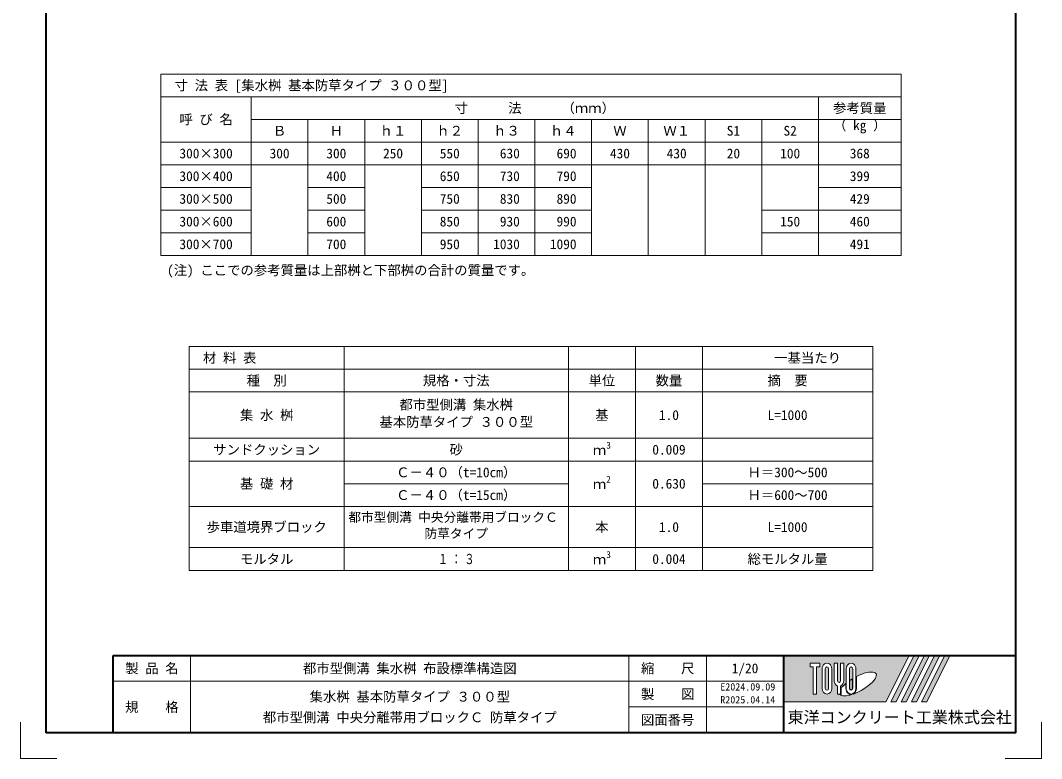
# Model space of a CAD drawing. Units: millimetres at full size; details may follow other scales. Extents: x 77586 to 117720, y -503 to 5664.
# Drawn here: x 82133 to 86093, y -363 to 2499 of the extents above; entities that cross this region are included whole.
import ezdxf
from ezdxf.enums import TextEntityAlignment as Align

# ---------------------------------------------------------------- set-up
doc = ezdxf.new("R2010")
doc.units = ezdxf.units.MM
doc.header["$LTSCALE"] = 40
for name, color, linetype, lineweight in [('Defpoints_3', 8, 'Continuous', 0), ('図枠', 7, 'Continuous', 5), ('寸法・材料表', 7, 'Continuous', 13)]:
    doc.layers.add(name, color=color, linetype=linetype, lineweight=lineweight)
doc.styles.add('ＭＳ ゴシック', font='')
doc.styles.add('ＭＳ Ｐゴシック', font='')
doc.styles.get('ＭＳ ゴシック').set_extended_font_data('MS Gothic')
doc.styles.get('ＭＳ Ｐゴシック').set_extended_font_data('MS PGothic')

msp = doc.modelspace()

# ---------------------------------------------------------------- hatches: boundary and pattern name
at = {"layer": '図枠'}
h = msp.add_hatch(color=256, dxfattribs=at)
h.paths.add_polyline_path([(85092.67, 36.79), (85092.67, -143.21), (85488.67, -143.21), (85578.67, 36.79)])
edge = h.paths.add_edge_path(flags=16)
edge.add_ellipse((85380.19, -74.01), major_axis=(70.52378, 39.47493), ratio=0.3471473354720696, start_angle=-144.31121600980623, end_angle=72.18990336618651, ccw=False)
edge.add_ellipse((85354.07, -91.06), major_axis=(-0, 24), ratio=0.8463541666666666, start_angle=-160.70345628558076, end_angle=-90.00000000004842)
edge.add_line((85374.39, -91.06), (85374.39, -45.31))
edge = h.paths.add_edge_path(flags=16)
edge.add_ellipse((85354.07, -15.36), major_axis=(-0, 22.15385), ratio=0.8463541725441261, start_angle=-90.00000000002018, end_angle=89.9999999999805, ccw=False)
edge.add_line((85372.82, -15.36), (85372.82, -91.06))
edge.add_ellipse((85354.07, -91.06), major_axis=(-0, 22.15385), ratio=0.8463541725441261, start_angle=90.00000000001455, end_angle=-89.99999999998585, ccw=False)
edge.add_line((85335.32, -91.06), (85335.32, -15.36))
edge = h.paths.add_edge_path(flags=16)
edge.add_line((85360.32, -15.36), (85360.32, -91.06))
edge.add_ellipse((85354.07, -91.06), major_axis=(-0, 7.38462), ratio=0.8463542107476151, start_angle=90.00000000001086, end_angle=-89.99999999998937, ccw=False)
edge.add_line((85347.82, -91.06), (85347.82, -15.36))
edge.add_ellipse((85354.07, -15.36), major_axis=(-0, 7.38462), ratio=0.8463542107476151, start_angle=-90.00000000009112, end_angle=89.99999999990871, ccw=False)
edge = h.paths.add_edge_path(flags=16)
edge.add_line((85358.76, -54.05), (85358.76, -91.06))
edge.add_ellipse((85354.07, -91.06), major_axis=(0, 5.53846), ratio=0.8463540961371586, start_angle=90.00000000016496, end_angle=-89.99999999983459, ccw=False)
edge.add_line((85349.39, -91.06), (85349.39, -60.11))
edge.add_ellipse((85380.19, -74.01), major_axis=(70.52378, 39.47493), ratio=0.34714733547206955, start_angle=107.79174171423011, end_angle=126.47131871371059, ccw=False)
edge = h.paths.add_edge_path(flags=16)
edge.add_line((85325.95, 6.79), (85325.95, -61.06))
edge.add_ellipse((85307.2, -61.06), major_axis=(0, 22.15385), ratio=0.8463541725441261, start_angle=-163.34116638240334, end_angle=-89.99999999998118, ccw=False)
edge.add_line((85313.45, -81.94), (85313.45, -113.21))
edge.add_line((85313.45, -113.21), (85300.95, -113.21))
edge.add_line((85300.95, -113.21), (85300.95, -81.94))
edge.add_ellipse((85307.2, -61.06), major_axis=(-0, 22.15385), ratio=0.8463541725441261, start_angle=89.9999999999805, end_angle=163.34116638240332, ccw=False)
edge.add_line((85288.45, -61.06), (85288.45, 6.79))
edge.add_line((85288.45, 6.79), (85300.95, 6.79))
edge.add_line((85300.95, 6.79), (85300.95, -61.06))
edge.add_ellipse((85307.2, -61.06), major_axis=(-0, 7.38462), ratio=0.8463542107476151, start_angle=90.00000000002173, end_angle=-89.9999999999788)
edge.add_line((85313.45, -61.06), (85313.45, 6.79))
edge.add_line((85313.45, 6.79), (85325.95, 6.79))
edge = h.paths.add_edge_path(flags=16)
edge.add_line((85333.76, -71.95), (85333.76, -91.06))
edge.add_ellipse((85354.07, -91.06), major_axis=(-0, 24), ratio=0.8463541666666666, start_angle=90.00000000001333, end_angle=-171.54427005147966)
edge.add_ellipse((85380.19, -74.01), major_axis=(70.52378, 39.47493), ratio=0.3471473354720695, start_angle=-178.6495357247113, end_angle=-148.2924421302249, ccw=False)
edge.add_line((85310.76, -115.06), (85315.01, -115.06))
edge.add_line((85315.01, -115.06), (85315.01, -91.65))
edge.add_ellipse((85380.19, -74.01), major_axis=(70.52378, 39.47493), ratio=0.3471473354720696, start_angle=148.21912047118397, end_angle=165.90812170313075, ccw=False)
edge = h.paths.add_edge_path(flags=16)
edge.add_ellipse((85260.32, -15.36), major_axis=(-0, 22.15385), ratio=0.8463541725441261, start_angle=-89.99999999998226, end_angle=90.00000000001808, ccw=False)
edge.add_line((85279.07, -15.36), (85279.07, -91.06))
edge.add_ellipse((85260.32, -91.06), major_axis=(-0, 22.15385), ratio=0.8463541725441261, start_angle=89.99999999997681, end_angle=-90.00000000002365, ccw=False)
edge.add_line((85241.57, -91.06), (85241.57, -15.36))
edge = h.paths.add_edge_path(flags=16)
edge.add_line((85266.57, -15.36), (85266.57, -91.06))
edge.add_ellipse((85260.32, -91.06), major_axis=(-0, 7.38462), ratio=0.8463542107476151, start_angle=90.00000000001086, end_angle=-89.99999999998937, ccw=False)
edge.add_line((85254.07, -91.06), (85254.07, -15.36))
edge.add_ellipse((85260.32, -15.36), major_axis=(-0, 7.38462), ratio=0.8463542107476151, start_angle=-90.00000000009112, end_angle=89.99999999990871, ccw=False)
h.paths.add_polyline_path([(85232.2, 6.79), (85232.2, -7.98), (85219.7, -7.98), (85219.7, -113.21), (85207.2, -113.21), (85207.2, -7.98), (85194.7, -7.98), (85194.7, 6.79)], flags=16)
for points in [[(85508.47, -143.21), (85528.27, -143.21), (85618.27, 36.79), (85598.47, 36.79)], [(85657.87, 36.79), (85638.07, 36.79), (85548.07, -143.21), (85567.87, -143.21)], [(85697.47, 36.79), (85677.67, 36.79), (85587.67, -143.21), (85607.47, -143.21)], [(85737.07, 36.79), (85717.27, 36.79), (85627.27, -143.21), (85647.07, -143.21)]]:
    msp.add_hatch(color=256, dxfattribs=at).paths.add_polyline_path(points)

# ---------------------------------------------------------------- linework, layer by layer
at = {"layer": 'Defpoints_3'}
for p, q in [((82677.67, 2291.05), (85547.67, 2291.05)), ((82677.67, 2291.05), (82677.67, 2203.05)), ((85547.67, 2291.05), (85547.67, 2203.05)), ((85227.67, 2115.05), (85547.67, 2115.05)), ((83027.67, 1939.05), (83247.67, 1939.05)), ((83467.67, 1939.05), (83687.67, 1939.05)), ((84347.67, 1939.05), (85227.67, 1939.05)), ((85007.67, 1675.05), (85227.67, 1675.05)), ((82787.67, 1234.58), (85437.67, 1234.58)), ((82787.67, 1234.58), (82787.67, 1146.58)), ((83387.67, 1234.58), (83387.67, 1146.58)), ((84257.67, 1234.58), (84257.67, 1146.58)), ((84517.67, 1234.58), (84517.67, 1146.58)), ((84777.67, 1234.58), (84777.67, 1146.58)), ((85437.67, 1234.58), (85437.67, 1146.58))]:
    msp.add_line(p, q, dxfattribs=at)
at = {"layer": 'Defpoints_3', "color": 1, "lineweight": 13}
for p, q in [((82132.67, -221.79), (82132.67, -363.21)), ((86092.67, -221.79), (86092.67, -363.21)), ((82132.67, -363.21), (82274.09, -363.21)), ((86092.67, -363.21), (85951.25, -363.21))]:
    msp.add_line(p, q, dxfattribs=at)
at = {"layer": '図枠', "lineweight": 40}
for p, q in [((82232.67, -263.21), (82232.67, 5236.79)), ((85992.67, -263.21), (85992.67, 5236.79)), ((82492.67, 36.79), (85992.67, 36.79)), ((82492.67, -263.21), (82492.67, 36.79)), ((85092.67, -263.21), (85092.67, 36.79)), ((85992.67, -263.21), (82232.67, -263.21))]:
    msp.add_line(p, q, dxfattribs=at)
at = {"layer": '図枠', "lineweight": 13}
for p, q in [((82792.67, -263.21), (82792.67, 36.79)), ((84492.67, -263.21), (84492.67, 36.79)), ((84792.67, -263.21), (84792.67, 36.79)), ((82492.67, -63.21), (85092.67, -63.21)), ((84492.67, -163.21), (85092.67, -163.21))]:
    msp.add_line(p, q, dxfattribs=at)
at = {"layer": '図枠'}
for p, q in [((85092.67, 36.79), (85578.67, 36.79)), ((85194.7, 6.79), (85194.7, -7.98)), ((85194.7, 6.79), (85232.2, 6.79)), ((85232.2, 6.79), (85232.2, -7.98)), ((85288.45, 6.79), (85300.95, 6.79)), ((85288.45, -61.06), (85288.45, 6.79)), ((85300.95, 6.79), (85300.95, -61.06)), ((85313.45, 6.79), (85325.95, 6.79)), ((85313.45, -61.06), (85313.45, 6.79)), ((85325.95, 6.79), (85325.95, -61.06)), ((85578.67, 36.79), (85488.67, -143.21)), ((85598.47, 36.79), (85508.47, -143.21)), ((85618.27, 36.79), (85528.27, -143.21)), ((85638.07, 36.79), (85548.07, -143.21)), ((85657.87, 36.79), (85567.87, -143.21)), ((85677.67, 36.79), (85587.67, -143.21)), ((85598.47, 36.79), (85618.27, 36.79)), ((85697.47, 36.79), (85607.47, -143.21)), ((85717.27, 36.79), (85627.27, -143.21)), ((85638.07, 36.79), (85657.87, 36.79)), ((85737.07, 36.79), (85647.07, -143.21)), ((85677.67, 36.79), (85697.47, 36.79)), ((85717.27, 36.79), (85737.07, 36.79)), ((85207.2, -7.98), (85194.7, -7.98)), ((85207.2, -7.98), (85207.2, -113.21)), ((85219.7, -7.98), (85219.7, -113.21)), ((85232.2, -7.98), (85219.7, -7.98)), ((85241.57, -15.36), (85241.57, -91.06)), ((85254.07, -91.06), (85254.07, -15.36)), ((85266.57, -15.36), (85266.57, -91.06)), ((85279.07, -91.06), (85279.07, -15.36)), ((85335.32, -15.36), (85335.32, -91.06)), ((85347.82, -91.06), (85347.82, -15.36)), ((85360.32, -15.36), (85360.32, -91.06)), ((85372.82, -91.06), (85372.82, -15.36)), ((85333.76, -71.95), (85333.76, -91.06)), ((85349.39, -91.06), (85349.39, -60.11)), ((85358.76, -54.05), (85358.76, -91.06)), ((85374.39, -91.06), (85374.39, -45.31)), ((85219.7, -113.21), (85207.2, -113.21)), ((85300.95, -81.94), (85300.95, -113.21)), ((85313.45, -113.21), (85300.95, -113.21)), ((85310.76, -115.06), (85315.01, -115.06)), ((85313.45, -81.94), (85313.45, -113.21)), ((85315.01, -91.65), (85315.01, -115.06)), ((85092.67, -143.21), (85488.67, -143.21)), ((85508.47, -143.21), (85528.27, -143.21)), ((85548.07, -143.21), (85567.87, -143.21)), ((85587.67, -143.21), (85607.47, -143.21)), ((85627.27, -143.21), (85647.07, -143.21))]:
    msp.add_line(p, q, dxfattribs=at)
for centre, major_axis, ratio, start_param, end_param in [((85260.32, -15.36), (-0, 22.15385), 0.846354, 4.712388980384952, 7.85398163397475), ((85354.07, -15.36), (-0, 22.15385), 0.846354, 4.712388980384393, 7.853981633974195), ((85260.32, -15.36), (-0, 7.38462), 0.846354, 4.712388980383344, 7.8539816339731345), ((85354.07, -15.36), (-0, 7.38462), 0.846354, 4.712388980383344, 7.8539816339731345), ((85380.19, -74.01), (70.52378, 39.47493), 0.347147, 4.262185332381641, 7.742916281338573), ((85307.2, -61.06), (-0, 22.15385), 0.846354, 1.5707963267946083, 2.8017557441351593), ((85307.2, -61.06), (-0, 7.38462), 0.846354, 1.5707963267952176, 4.712388980385003), ((85307.2, -61.06), (0, 22.15385), 0.846354, 3.4814295630444256, 4.712388980384968), ((85380.19, -74.01), (70.52378, 39.47493), 0.347147, 2.0815196641224314, 2.5155126073167264), ((85380.19, -74.01), (70.52378, 39.47493), 0.347147, 1.681740509797011, 1.8219833196615158), ((85260.32, -91.06), (-0, 22.15385), 0.846354, 1.5707963267945544, 4.712388980384341), ((85260.32, -91.06), (-0, 7.38462), 0.846354, 1.5707963267950569, 4.712388980384847), ((85380.19, -74.01), (70.52378, 39.47493), 0.347147, 3.209397509057131, 4.200445063285375), ((85354.07, -91.06), (-0, 24), 0.846354, 1.5707963267950935, 3.3154678663290893), ((85354.07, -91.06), (-0, 22.15385), 0.846354, 1.570796326795109, 4.712388980384899), ((85354.07, -91.06), (-0, 7.38462), 0.846354, 1.5707963267950569, 4.712388980384847), ((85354.07, -91.06), (0, 5.53846), 0.846354, 1.5707963267973335, 4.712388980387133), ((85354.07, -91.06), (-0, 24), 0.846354, 3.5338438000146613, 4.712388980383975)]:
    msp.add_ellipse(centre, major_axis=major_axis, ratio=ratio, start_param=start_param, end_param=end_param, dxfattribs=at)
at = {"layer": '寸法・材料表'}
for p, q in [((82677.67, 2203.05), (85547.67, 2203.05)), ((82677.67, 2203.05), (82677.67, 1587.05)), ((83027.67, 2203.05), (83027.67, 1587.05)), ((85227.67, 2203.05), (85227.67, 1587.05)), ((85547.67, 2203.05), (85547.67, 1587.05)), ((83027.67, 2115.05), (85227.67, 2115.05)), ((83247.67, 2115.05), (83247.67, 1587.05)), ((83467.67, 2115.05), (83467.67, 1587.05)), ((83687.67, 2115.05), (83687.67, 1587.05)), ((83907.67, 2115.05), (83907.67, 1587.05)), ((84127.67, 2115.05), (84127.67, 1587.05)), ((84347.67, 2115.05), (84347.67, 1587.05)), ((84567.67, 2115.05), (84567.67, 1587.05)), ((84787.67, 2115.05), (84787.67, 1587.05)), ((85007.67, 2115.05), (85007.67, 1587.05)), ((82677.67, 2027.05), (85547.67, 2027.05)), ((82677.67, 1939.05), (83027.67, 1939.05)), ((83247.67, 1939.05), (83467.67, 1939.05)), ((83687.67, 1939.05), (84347.67, 1939.05)), ((85227.67, 1939.05), (85547.67, 1939.05)), ((82677.67, 1851.05), (83027.67, 1851.05)), ((83247.67, 1851.05), (83467.67, 1851.05)), ((83687.67, 1851.05), (84347.67, 1851.05)), ((85227.67, 1851.05), (85547.67, 1851.05)), ((82677.67, 1763.05), (83027.67, 1763.05)), ((83247.67, 1763.05), (83467.67, 1763.05)), ((83687.67, 1763.05), (84347.67, 1763.05)), ((85007.67, 1763.05), (85547.67, 1763.05)), ((82677.67, 1675.05), (83027.67, 1675.05)), ((83247.67, 1675.05), (83467.67, 1675.05)), ((83687.67, 1675.05), (84347.67, 1675.05)), ((85227.67, 1675.05), (85547.67, 1675.05)), ((82677.67, 1587.05), (85547.67, 1587.05)), ((82787.67, 1146.58), (85437.67, 1146.58)), ((82787.67, 1146.58), (82787.67, 366.58)), ((83387.67, 1146.58), (83387.67, 366.58)), ((84257.67, 1146.58), (84257.67, 366.58)), ((84517.67, 1146.58), (84517.67, 366.58)), ((84777.67, 1146.58), (84777.67, 366.58)), ((85437.67, 1146.58), (85437.67, 366.58)), ((82787.67, 1058.58), (85437.67, 1058.58)), ((82787.67, 878.58), (85437.67, 878.58)), ((82787.67, 790.58), (85437.67, 790.58)), ((83387.67, 702.58), (84257.67, 702.58)), ((84777.67, 702.58), (85437.67, 702.58)), ((82787.67, 614.58), (85437.67, 614.58)), ((82787.67, 454.58), (85437.67, 454.58)), ((82787.67, 366.58), (85437.67, 366.58))]:
    msp.add_line(p, q, dxfattribs=at)

# ---------------------------------------------------------------- texts
at = {"layer": '図枠', "style": 'ＭＳ ゴシック'}
for s, height, p in [('製 品 名', 37.98, (82642.67, -13.21)), ('都市型側溝 集水桝 布設標準構造図', 37.98, (83642.67, -13.21)), ('縮\u3000\u3000尺', 37.98, (84642.67, -13.21)), ('1/20', 37.98, (84942.67, -13.21)), ('集水桝 基本防草タイプ ３００型', 37.98, (83642.67, -123.21)), ('製\u3000\u3000図', 37.98, (84642.67, -113.21)), ('規\u3000\u3000格', 37.98, (82642.67, -163.21)), ('都市型側溝 中央分離帯用ブロックＣ 防草タイプ', 37.98, (83642.67, -203.21)), ('図面番号', 37.98, (84642.67, -213.21)), ('東洋コンクリート工業株式会社', 45.57, (85542.67, -203.21))]:
    msp.add_text(s, height=height, dxfattribs=at).set_placement(p, align=Align.MIDDLE_CENTER)
for s, p in [('E2024.09.09', (84846.81, -70.84)), ('R2025.04.14', (84846.81, -120.84))]:
    msp.add_text(s, height=28.48, dxfattribs=at).set_placement(p, align=Align.TOP_LEFT)
at = {"layer": '寸法・材料表', "style": 'ＭＳ ゴシック'}
for s, p in [('\u3000寸 法 表 [集水桝 基本防草タイプ ３００型]', (82678.87, 2247.05)), ('\u3000材 料 表', (82788.87, 1190.58))]:
    msp.add_text(s, height=37.98, dxfattribs=at).set_placement(p, align=Align.MIDDLE_LEFT)
for s, p in [('寸\u3000    法    \u3000（ｍｍ）', (84127.67, 2159.05)), ('参考質量', (85387.67, 2159.05)), ('呼 び 名', (82852.67, 2115.05)), ('Ｂ', (83137.67, 2071.05)), ('Ｈ', (83357.67, 2071.05)), ('ｈ１', (83577.67, 2071.05)), ('ｈ２', (83797.67, 2071.05)), ('ｈ３', (84017.67, 2071.05)), ('ｈ４', (84237.67, 2071.05)), ('Ｗ', (84457.67, 2071.05)), ('Ｗ１', (84677.67, 2071.05)), ('S1', (84897.67, 2071.05)), ('S2', (85117.67, 2071.05)), ('300×300', (82852.67, 1983.05)), ('300', (83137.67, 1983.05)), ('300', (83357.67, 1983.05)), ('250', (83577.67, 1983.05)), ('550', (83797.67, 1983.05)), (' 630', (84017.67, 1983.05)), (' 690', (84237.67, 1983.05)), ('430', (84457.67, 1983.05)), ('430', (84677.67, 1983.05)), ('20', (84897.67, 1983.05)), ('100', (85117.67, 1983.05)), ('368', (85387.67, 1983.05)), ('300×400', (82852.67, 1895.05)), ('400', (83357.67, 1895.05)), ('650', (83797.67, 1895.05)), (' 730', (84017.67, 1895.05)), (' 790', (84237.67, 1895.05)), ('399', (85387.67, 1895.05)), ('300×500', (82852.67, 1807.05)), ('500', (83357.67, 1807.05)), ('750', (83797.67, 1807.05)), (' 830', (84017.67, 1807.05)), (' 890', (84237.67, 1807.05)), ('429', (85387.67, 1807.05)), ('300×600', (82852.67, 1719.05)), ('600', (83357.67, 1719.05)), ('850', (83797.67, 1719.05)), (' 930', (84017.67, 1719.05)), (' 990', (84237.67, 1719.05)), ('150', (85117.67, 1719.05)), ('460', (85387.67, 1719.05)), ('300×700', (82852.67, 1631.05)), ('700', (83357.67, 1631.05)), ('950', (83797.67, 1631.05)), ('1030', (84017.67, 1631.05)), ('1090', (84237.67, 1631.05)), ('491', (85387.67, 1631.05)), ('\u3000\u3000\u3000一基当たり', (85107.67, 1190.58)), ('種\u3000別', (83087.67, 1102.58)), ('規格・寸法', (83822.67, 1102.58)), ('単位', (84387.67, 1102.58)), ('数量', (84647.67, 1102.58)), ('摘\u3000要', (85107.67, 1102.58)), ('集 水 桝', (83087.67, 968.58)), ('基', (84387.67, 968.58)), ('1.0', (84647.67, 968.58)), ('L=1000', (85107.67, 968.58)), ('サンドクッション', (83087.67, 834.58)), ('砂', (83822.67, 834.58)), ('0.009', (84647.67, 834.58)), ('Ｃ－４０（t=10cm）', (83822.67, 746.58)), ('Ｈ＝300～500', (85107.67, 746.58)), ('基 礎 材', (83087.67, 702.58)), ('0.630', (84647.67, 702.58)), ('Ｃ－４０（t=15cm）', (83822.67, 658.58)), ('Ｈ＝600～700', (85107.67, 658.58)), ('歩車道境界ブロック', (83087.67, 534.58)), ('本', (84387.67, 534.58)), ('1.0', (84647.67, 534.58)), ('L=1000', (85107.67, 534.58)), ('モルタル', (83087.67, 410.58)), ('0.004', (84647.67, 410.58)), ('総モルタル量', (85107.67, 410.58))]:
    msp.add_text(s, height=37.98, dxfattribs=at).set_placement(p, align=Align.MIDDLE_CENTER)
msp.add_text('（ kg ）', height=37.98, dxfattribs=at).set_placement((85387.67, 2062.05), align=Align.BOTTOM_CENTER)
for s, height, p in [('(注) ここでの参考質量は上部桝と下部桝の合計の質量です。', 37.98, (82701.19, 1499.99)), ('ｍ', 37.98, (84352.71, 802.45)), ('3', 26.58, (84404.51, 830.45)), ('2', 26.58, (84404.51, 698.45)), ('ｍ', 37.98, (84352.71, 670.45)), ('3', 26.58, (84404.51, 406.45)), ('ｍ', 37.98, (84352.71, 378.45))]:
    msp.add_text(s, height=height, dxfattribs=at).set_placement(p, align=Align.BOTTOM_LEFT)
for s, height, p in [('都市型側溝 集水桝', 37.98, (83602.52, 1027.81)), ('基本防草タイプ ３００型', 37.98, (83524.82, 961.15)), ('都市型側溝 中央分離帯用ブロックＣ ', 36.08, (83404.39, 590.85)), ('防草タイプ', 36.08, (83699.65, 527.52))]:
    msp.add_text(s, height=height, dxfattribs=at).set_placement(p, align=Align.TOP_LEFT)
at = {"layer": '寸法・材料表', "style": 'ＭＳ Ｐゴシック', "width": 0.75}
msp.add_text('１ ： ３', height=39.59, dxfattribs=at).set_placement((83822.67, 410.58), align=Align.MIDDLE_CENTER)

doc.saveas('drawing.dxf')
